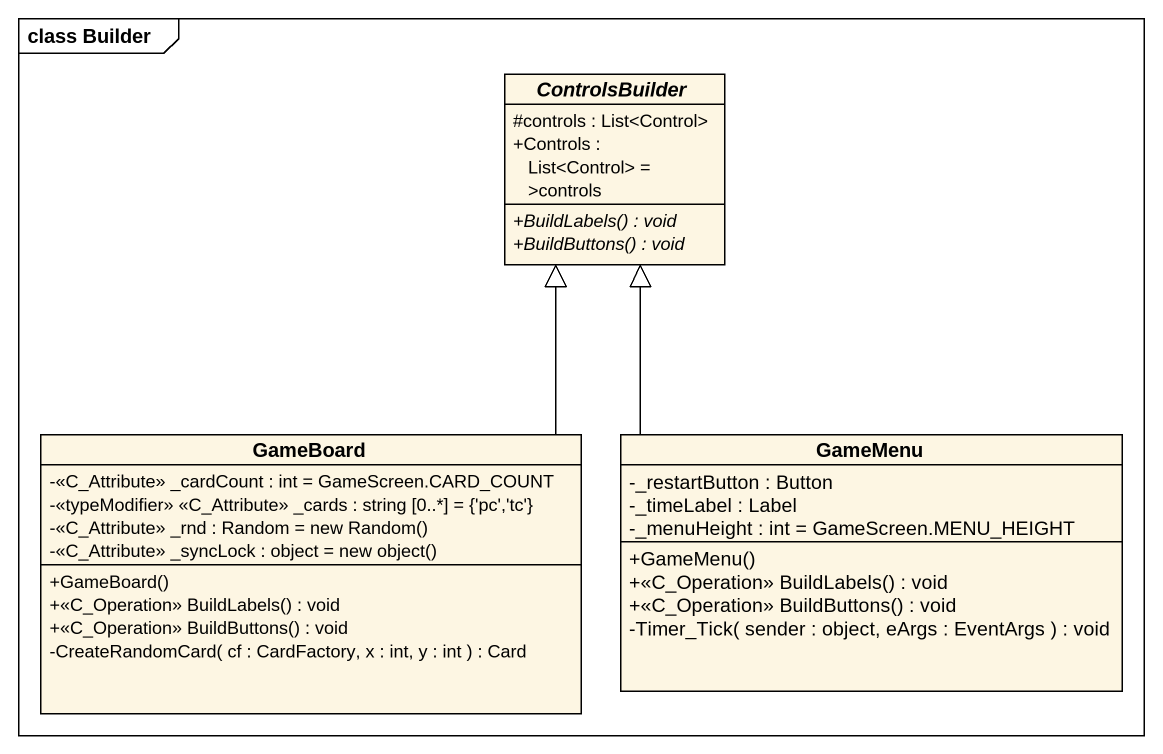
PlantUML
@startuml
mainframe class Builder
hide circle
hide empty members
skinparam classAttributeIconSize 0
abstract class ControlsBuilder {
  #controls : List<Control>
  +Controls : List<Control> = >controls
  {abstract} +BuildLabels() : void
  {abstract} +BuildButtons() : void
}
class GameBoard {
  -<<C_Attribute>> _cardCount : int = GameScreen.CARD_COUNT
  -<<typeModifier>> <<C_Attribute>> _cards : string [0..*] = {'pc','tc'}
  {field} -<<C_Attribute>> _rnd : Random = new Random()
  {field} -<<C_Attribute>> _syncLock : object = new object()
  +GameBoard()
  +<<C_Operation>> BuildLabels() : void
  +<<C_Operation>> BuildButtons() : void
  -CreateRandomCard( cf : CardFactory, x : int, y : int ) : Card
}
class GameMenu {
  -_restartButton : Button
  -_timeLabel : Label
  -_menuHeight : int = GameScreen.MENU_HEIGHT
  +GameMenu()
  +<<C_Operation>> BuildLabels() : void
  +<<C_Operation>> BuildButtons() : void
  -Timer_Tick( sender : object, eArgs : EventArgs ) : void
}
GameBoard -up-|> ControlsBuilder
GameMenu -up-|> ControlsBuilder
@enduml
